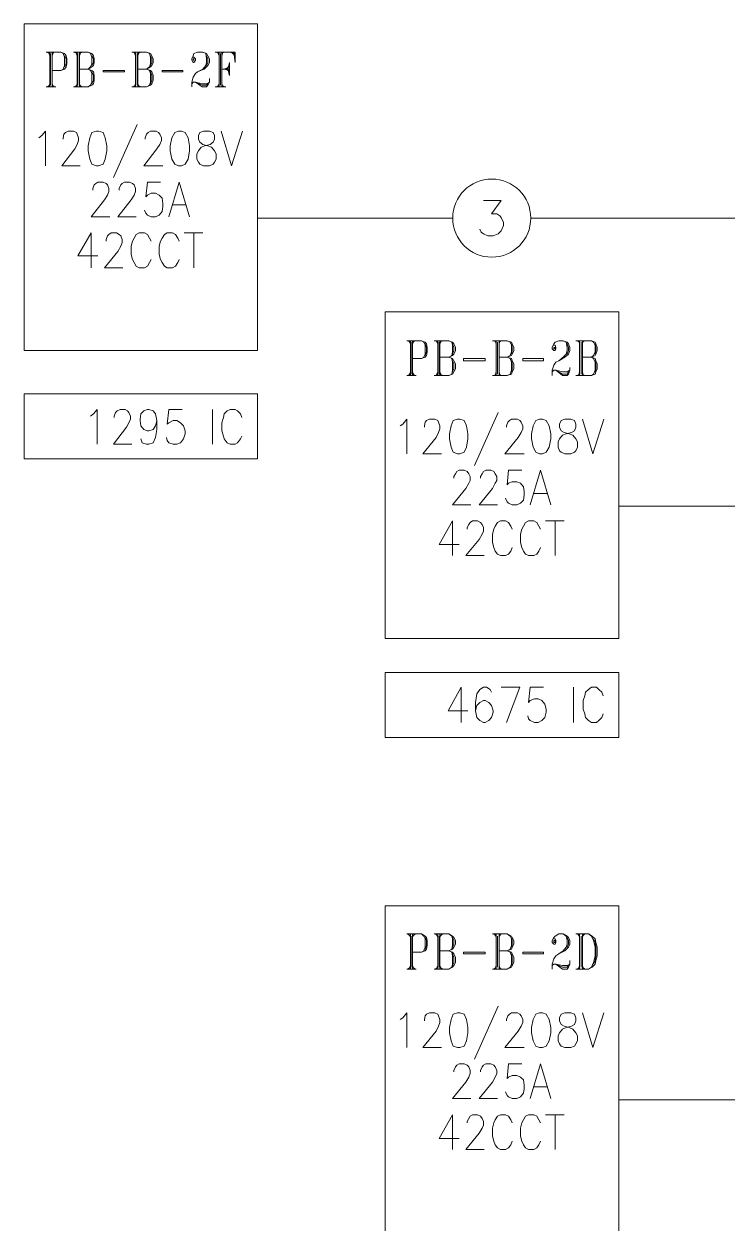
# Model space of a CAD drawing. Header units: inches. Extents: x 0.9 to 46, y 0.8 to 32.4.
# Drawn here: x 3.113 to 4.699, y 2.387 to 5.093 of the extents above; entities that cross this region are included whole.
import ezdxf

# ---------------------------------------------------------------- set-up
doc = ezdxf.new("R2010")
doc.units = ezdxf.units.IN
doc.header["$MEASUREMENT"] = 0
doc.layers.add('PDF_Geometry', color=7, linetype='Continuous')

msp = doc.modelspace()

# ---------------------------------------------------------------- linework, layer by layer
at = {"layer": 'PDF_Geometry', "lineweight": 9}
for points in [[(3.6399, 4.3566), (3.1133, 4.3566), (3.1133, 5.0932), (3.6399, 5.0932)], [(3.4949, 5.0116), (3.4966, 5.0116), (3.4966, 5.0149), (3.4949, 5.0149)], [(3.5766, 4.9766), (3.5733, 4.9916), (3.5766, 5.0066)], [(3.34, 4.9849), (3.2916, 4.9849), (3.2916, 4.9882), (3.34, 4.9882)], [(3.4716, 4.9849), (3.4249, 4.9849), (3.4249, 4.9882), (3.4716, 4.9882)], [(3.2766, 4.8516), (3.2666, 4.8482), (3.2616, 4.8366), (3.2583, 4.8182), (3.2583, 4.8066), (3.2616, 4.7882), (3.2666, 4.7766), (3.2766, 4.7733), (3.2816, 4.7733), (3.2916, 4.7766), (3.2966, 4.7882), (3.2999, 4.8066), (3.2999, 4.8182), (3.2966, 4.8366), (3.2916, 4.8482), (3.2816, 4.8516)], [(3.4616, 4.8516), (3.4533, 4.8482), (3.4466, 4.8366), (3.4433, 4.8182), (3.4433, 4.8066), (3.4466, 4.7882), (3.4533, 4.7766), (3.4616, 4.7733), (3.4683, 4.7733), (3.4766, 4.7766), (3.4833, 4.7882), (3.4866, 4.8066), (3.4866, 4.8182), (3.4833, 4.8366), (3.4766, 4.8482), (3.4683, 4.8516)], [(3.5183, 4.8516), (3.5099, 4.8482), (3.5066, 4.8416), (3.5066, 4.8332), (3.5099, 4.8266), (3.5166, 4.8216), (3.5283, 4.8182), (3.5366, 4.8149), (3.5433, 4.8066), (3.5466, 4.7999), (3.5466, 4.7882), (3.5433, 4.7816), (3.5399, 4.7766), (3.5316, 4.7733), (3.5183, 4.7733), (3.5099, 4.7766), (3.5066, 4.7816), (3.5033, 4.7882), (3.5033, 4.7999), (3.5066, 4.8066), (3.5133, 4.8149), (3.5216, 4.8182), (3.5333, 4.8216), (3.5399, 4.8266), (3.5433, 4.8332), (3.5433, 4.8416), (3.5399, 4.8482), (3.5316, 4.8516)], [(4.4549, 3.7066), (3.9283, 3.7066), (3.9283, 4.4433), (4.4549, 4.4433)], [(4.3083, 4.3599), (4.3116, 4.3599), (4.3116, 4.3633), (4.3083, 4.3633)], [(4.1533, 4.3332), (4.1049, 4.3332), (4.1049, 4.3383), (4.1533, 4.3383)], [(4.2849, 4.3332), (4.2383, 4.3332), (4.2383, 4.3383), (4.2849, 4.3383)], [(3.1133, 4.2583), (3.6399, 4.2583), (3.6399, 4.1116), (3.1133, 4.1116)], [(4.0916, 4.2016), (4.0816, 4.1982), (4.0766, 4.1866), (4.0733, 4.1683), (4.0733, 4.1566), (4.0766, 4.1383), (4.0816, 4.1266), (4.0916, 4.1233), (4.0966, 4.1233), (4.1066, 4.1266), (4.1116, 4.1383), (4.1149, 4.1566), (4.1149, 4.1683), (4.1116, 4.1866), (4.1066, 4.1982), (4.0966, 4.2016)], [(4.2766, 4.2016), (4.2682, 4.1982), (4.2616, 4.1866), (4.2583, 4.1683), (4.2583, 4.1566), (4.2616, 4.1383), (4.2682, 4.1266), (4.2766, 4.1233), (4.2832, 4.1233), (4.2916, 4.1266), (4.2983, 4.1383), (4.3016, 4.1566), (4.3016, 4.1683), (4.2983, 4.1866), (4.2916, 4.1982), (4.2832, 4.2016)], [(4.3332, 4.2016), (4.3249, 4.1982), (4.3216, 4.1899), (4.3216, 4.1833), (4.3249, 4.1749), (4.3316, 4.1716), (4.3433, 4.1683), (4.3516, 4.1649), (4.3583, 4.1566), (4.3616, 4.1499), (4.3616, 4.1383), (4.3583, 4.1299), (4.3549, 4.1266), (4.3466, 4.1233), (4.3332, 4.1233), (4.3249, 4.1266), (4.3216, 4.1299), (4.3183, 4.1383), (4.3183, 4.1499), (4.3216, 4.1566), (4.3283, 4.1649), (4.3366, 4.1683), (4.3483, 4.1716), (4.3549, 4.1749), (4.3583, 4.1833), (4.3583, 4.1899), (4.3549, 4.1982), (4.3466, 4.2016)], [(3.9283, 3.6299), (4.4549, 3.6299), (4.4549, 3.4833), (3.9283, 3.4833)], [(4.4549, 2.3666), (3.9283, 2.3666), (3.9283, 3.1033), (4.4549, 3.1033)], [(4.3083, 3.0199), (4.3116, 3.0199), (4.3116, 3.0249), (4.3083, 3.0249)], [(4.1533, 2.995), (4.1049, 2.995), (4.1049, 2.9983), (4.1533, 2.9983)], [(4.2849, 2.995), (4.2383, 2.995), (4.2383, 2.9983), (4.2849, 2.9983)], [(4.0916, 2.8616), (4.0816, 2.8583), (4.0766, 2.8466), (4.0733, 2.8283), (4.0733, 2.8166), (4.0766, 2.7983), (4.0816, 2.7866), (4.0916, 2.7833), (4.0966, 2.7833), (4.1066, 2.7866), (4.1116, 2.7983), (4.1149, 2.8166), (4.1149, 2.8283), (4.1116, 2.8466), (4.1066, 2.8583), (4.0966, 2.8616)], [(4.2766, 2.8616), (4.2682, 2.8583), (4.2616, 2.8466), (4.2583, 2.8283), (4.2583, 2.8166), (4.2616, 2.7983), (4.2682, 2.7866), (4.2766, 2.7833), (4.2832, 2.7833), (4.2916, 2.7866), (4.2983, 2.7983), (4.3016, 2.8166), (4.3016, 2.8283), (4.2983, 2.8466), (4.2916, 2.8583), (4.2832, 2.8616)], [(4.3332, 2.8616), (4.3249, 2.8583), (4.3216, 2.85), (4.3216, 2.8433), (4.3249, 2.8349), (4.3316, 2.8316), (4.3433, 2.8283), (4.3516, 2.825), (4.3583, 2.8166), (4.3616, 2.8099), (4.3616, 2.7983), (4.3583, 2.7916), (4.3549, 2.7866), (4.3466, 2.7833), (4.3332, 2.7833), (4.3249, 2.7866), (4.3216, 2.7916), (4.3183, 2.7983), (4.3183, 2.8099), (4.3216, 2.8166), (4.3283, 2.825), (4.3366, 2.8283), (4.3483, 2.8316), (4.3549, 2.8349), (4.3583, 2.8433), (4.3583, 2.85), (4.3549, 2.8583), (4.3466, 2.8616)]]:
    msp.add_lwpolyline(points, close=True, dxfattribs=at)
for points in [[(3.1633, 5.0299), (3.1966, 5.0299), (3.2049, 5.0266), (3.2083, 5.0216), (3.2099, 5.0149), (3.2099, 5.0032), (3.2083, 4.9966), (3.2049, 4.9916), (3.1966, 4.9882), (3.1766, 4.9882)], [(3.1649, 5.0299), (3.1716, 5.0266)], [(3.1683, 5.0299), (3.1716, 5.0216)], [(3.1716, 5.0299), (3.1716, 4.9516)], [(3.1733, 5.0266), (3.1733, 4.9549)], [(3.1766, 5.0299), (3.1766, 4.9516)], [(3.1799, 5.0299), (3.1766, 5.0216)], [(3.1816, 5.0299), (3.1766, 5.0266)], [(3.1966, 5.0299), (3.2016, 5.0266), (3.2049, 5.0183), (3.2049, 4.9999), (3.2016, 4.9916), (3.1966, 4.9882)], [(3.2049, 5.0216), (3.2083, 5.0149), (3.2083, 5.0032), (3.2049, 4.9966)], [(3.2249, 5.0299), (3.2583, 5.0299), (3.2666, 5.0266), (3.27, 5.0216), (3.2716, 5.0149), (3.2716, 5.0066), (3.27, 4.9999), (3.2666, 4.9966), (3.2583, 4.9916), (3.2666, 4.9882), (3.27, 4.9849), (3.2716, 4.9766), (3.2716, 4.9666), (3.27, 4.9582), (3.2666, 4.9549), (3.2583, 4.9516), (3.2249, 4.9516)], [(3.2266, 5.0299), (3.2333, 5.0266)], [(3.2299, 5.0299), (3.2333, 5.0216)], [(3.2333, 5.0299), (3.2333, 4.9516)], [(3.235, 5.0266), (3.235, 4.9549)], [(3.2383, 5.0299), (3.2383, 4.9516)], [(3.2583, 5.0299), (3.2633, 5.0266), (3.2666, 5.0183), (3.2666, 5.0032), (3.2633, 4.9966), (3.2583, 4.9916), (3.2383, 4.9916)], [(3.2416, 5.0299), (3.2383, 5.0216)], [(3.2449, 5.0299), (3.2383, 5.0266)], [(3.2666, 5.0216), (3.27, 5.0149), (3.27, 5.0066), (3.2666, 4.9999)], [(3.3566, 5.0299), (3.3899, 5.0299), (3.3983, 5.0266), (3.4016, 5.0216), (3.4049, 5.0149), (3.4049, 5.0066), (3.4016, 4.9999), (3.3983, 4.9966), (3.3899, 4.9916), (3.3983, 4.9882), (3.4016, 4.9849), (3.4049, 4.9766), (3.4049, 4.9666), (3.4016, 4.9582), (3.3983, 4.9549), (3.3899, 4.9516), (3.3566, 4.9516)], [(3.36, 5.0299), (3.3649, 5.0266)], [(3.3616, 5.0299), (3.3649, 5.0216)], [(3.3649, 5.0299), (3.3649, 4.9516)], [(3.3683, 5.0266), (3.3683, 4.9549)], [(3.3699, 5.0299), (3.3699, 4.9516)], [(3.3899, 5.0299), (3.3966, 5.0266), (3.3983, 5.0183), (3.3983, 5.0032), (3.3966, 4.9966), (3.3899, 4.9916), (3.3699, 4.9916)], [(3.3733, 5.0299), (3.3699, 5.0216)], [(3.3766, 5.0299), (3.3699, 5.0266)], [(3.3983, 5.0216), (3.4016, 5.0149), (3.4016, 5.0066), (3.3983, 4.9999)], [(3.4949, 5.0183), (3.4966, 5.0183), (3.4999, 5.0149), (3.4999, 5.0116), (3.4966, 5.0066), (3.4949, 5.0066), (3.4916, 5.0116), (3.4916, 5.0149), (3.4949, 5.0216), (3.4966, 5.0266), (3.5049, 5.0299), (3.5166, 5.0299), (3.5249, 5.0266), (3.5283, 5.0216), (3.5316, 5.0149), (3.5316, 5.0066), (3.5283, 4.9999), (3.5199, 4.9916), (3.5049, 4.9849), (3.4999, 4.9816), (3.4949, 4.9732), (3.4916, 4.9616), (3.4916, 4.9516)], [(3.5166, 5.0299), (3.5233, 5.0266), (3.5249, 5.0149), (3.5249, 5.0066), (3.5233, 4.9999), (3.5166, 4.9916), (3.5049, 4.9849)], [(3.5249, 5.0216), (3.5283, 5.0149), (3.5283, 5.0066), (3.5249, 4.9999)], [(3.5449, 5.0299), (3.5899, 5.0299), (3.5899, 5.0066), (3.5866, 5.0299)], [(3.5483, 5.0299), (3.5533, 5.0266)], [(3.5499, 5.0299), (3.5533, 5.0216)], [(3.5533, 5.0299), (3.5533, 4.9516)], [(3.5566, 5.0266), (3.5566, 4.9549)], [(3.5599, 5.0299), (3.5599, 4.9516)], [(3.5616, 5.0299), (3.5599, 5.0216)], [(3.565, 5.0299), (3.5599, 5.0266)], [(3.5766, 5.0299), (3.5899, 5.0266)], [(3.5816, 5.0299), (3.5899, 5.0216)], [(3.585, 5.0299), (3.5899, 5.0183)], [(3.2583, 4.9916), (3.2633, 4.9882), (3.2666, 4.9816), (3.2666, 4.9616), (3.2633, 4.9549), (3.2583, 4.9516)], [(3.2666, 4.9849), (3.27, 4.9766), (3.27, 4.9666), (3.2666, 4.9582)], [(3.3899, 4.9916), (3.3966, 4.9882), (3.3983, 4.9816), (3.3983, 4.9616), (3.3966, 4.9549), (3.3899, 4.9516)], [(3.3983, 4.9849), (3.4016, 4.9766), (3.4016, 4.9666), (3.3983, 4.9582)], [(3.5599, 4.9916), (3.5766, 4.9916)], [(3.5766, 4.9966), (3.565, 4.9916), (3.5766, 4.9882)], [(3.5766, 4.9999), (3.5699, 4.9916), (3.5766, 4.9849)], [(3.1716, 4.9549), (3.1649, 4.9516)], [(3.1716, 4.9582), (3.1683, 4.9516)], [(3.1766, 4.9582), (3.1799, 4.9516)], [(3.1766, 4.9549), (3.1816, 4.9516)], [(3.2333, 4.9549), (3.2266, 4.9516)], [(3.2333, 4.9582), (3.2299, 4.9516)], [(3.2383, 4.9582), (3.2416, 4.9516)], [(3.2383, 4.9549), (3.2449, 4.9516)], [(3.3649, 4.9549), (3.36, 4.9516)], [(3.3649, 4.9582), (3.3616, 4.9516)], [(3.3699, 4.9582), (3.3733, 4.9516)], [(3.3699, 4.9549), (3.3766, 4.9516)], [(3.4916, 4.9582), (3.4949, 4.9616), (3.4999, 4.9616), (3.5149, 4.9582), (3.5249, 4.9582), (3.5316, 4.9616)], [(3.5316, 4.9699), (3.5316, 4.9616), (3.5283, 4.9549), (3.5249, 4.9516), (3.5149, 4.9516), (3.4999, 4.9616), (3.5149, 4.9549), (3.5249, 4.9549), (3.5283, 4.9582)], [(3.5533, 4.9549), (3.5483, 4.9516)], [(3.5533, 4.9582), (3.5499, 4.9516)], [(3.5599, 4.9582), (3.5616, 4.9516)], [(3.5599, 4.9549), (3.565, 4.9516)], [(3.1633, 4.9516), (3.1849, 4.9516)], [(3.5449, 4.9516), (3.5683, 4.9516)], [(3.1466, 4.8366), (3.1533, 4.8416), (3.1616, 4.8516), (3.1616, 4.7733)], [(3.2016, 4.8332), (3.2016, 4.8366), (3.2033, 4.8449), (3.2066, 4.8482), (3.2133, 4.8516), (3.2249, 4.8516), (3.2316, 4.8482), (3.2333, 4.8449), (3.2366, 4.8366), (3.2366, 4.8299), (3.2333, 4.8216), (3.2283, 4.8116), (3.1983, 4.7733), (3.2399, 4.7733)], [(3.3683, 4.8666), (3.3149, 4.7466)], [(3.3866, 4.8332), (3.3866, 4.8366), (3.3899, 4.8449), (3.3933, 4.8482), (3.3983, 4.8516), (3.4116, 4.8516), (3.4166, 4.8482), (3.4199, 4.8449), (3.4233, 4.8366), (3.4233, 4.8299), (3.4199, 4.8216), (3.4133, 4.8116), (3.3833, 4.7733), (3.4266, 4.7733)], [(3.5583, 4.8516), (3.5816, 4.7733), (3.6066, 4.8516)], [(3.2683, 4.7182), (3.2683, 4.7216), (3.2716, 4.7299), (3.275, 4.7332), (3.2799, 4.7366), (3.2916, 4.7366), (3.2983, 4.7332), (3.3016, 4.7299), (3.305, 4.7216), (3.305, 4.7149), (3.3016, 4.7066), (3.2949, 4.6966), (3.2649, 4.6582), (3.3066, 4.6582)], [(3.3283, 4.7182), (3.3283, 4.7216), (3.3316, 4.7299), (3.3349, 4.7332), (3.34, 4.7366), (3.3516, 4.7366), (3.3583, 4.7332), (3.3616, 4.7299), (3.3649, 4.7216), (3.3649, 4.7149), (3.3616, 4.7066), (3.3549, 4.6966), (3.3249, 4.6582), (3.3666, 4.6582)], [(3.4216, 4.7366), (3.3916, 4.7366), (3.3883, 4.7033), (3.3916, 4.7066), (3.3999, 4.7116), (3.4099, 4.7116), (3.4183, 4.7066), (3.4249, 4.6999), (3.4266, 4.6883), (3.4266, 4.6816), (3.4249, 4.6699), (3.4183, 4.6616), (3.4099, 4.6582), (3.3999, 4.6582), (3.3916, 4.6616), (3.3883, 4.6666), (3.3849, 4.6733)], [(3.4399, 4.6582), (3.4633, 4.7366), (3.4866, 4.6582)], [(3.4483, 4.6849), (3.4783, 4.6849)], [(4.1499, 4.6949), (4.1899, 4.6949), (4.1683, 4.6649), (4.1799, 4.6649), (4.1866, 4.6599), (4.1899, 4.6566), (4.1949, 4.6449), (4.1949, 4.6383), (4.1899, 4.6266), (4.1833, 4.6199), (4.1716, 4.6149), (4.1599, 4.6149), (4.1499, 4.6199), (4.1449, 4.6233), (4.1416, 4.6299)], [(4.0799, 4.6549), (3.6399, 4.6549)], [(4.8633, 4.6549), (4.2566, 4.6549)], [(3.2649, 4.5432), (3.2649, 4.6216), (3.235, 4.5699), (3.2799, 4.5699)], [(3.2983, 4.6033), (3.2983, 4.6066), (3.3016, 4.6149), (3.305, 4.6183), (3.3099, 4.6216), (3.3216, 4.6216), (3.3283, 4.6183), (3.3316, 4.6149), (3.3349, 4.6066), (3.3349, 4.5999), (3.3316, 4.5916), (3.3249, 4.5799), (3.2949, 4.5432), (3.3366, 4.5432)], [(3.3999, 4.6033), (3.3966, 4.6099), (3.3916, 4.6183), (3.3849, 4.6216), (3.3733, 4.6216), (3.3666, 4.6183), (3.3616, 4.6099), (3.3583, 4.6033), (3.3549, 4.5916), (3.3549, 4.5732), (3.3583, 4.5616), (3.3616, 4.5549), (3.3666, 4.5466), (3.3733, 4.5432), (3.3849, 4.5432), (3.3916, 4.5466), (3.3966, 4.5549), (3.3999, 4.5616)], [(3.4633, 4.6033), (3.46, 4.6099), (3.4549, 4.6183), (3.4483, 4.6216), (3.4366, 4.6216), (3.4299, 4.6183), (3.4249, 4.6099), (3.4216, 4.6033), (3.4183, 4.5916), (3.4183, 4.5732), (3.4216, 4.5616), (3.4249, 4.5549), (3.4299, 4.5466), (3.4366, 4.5432), (3.4483, 4.5432), (3.4549, 4.5466), (3.46, 4.5549), (3.4633, 4.5616)], [(3.4749, 4.6216), (3.5166, 4.6216)], [(3.4966, 4.6216), (3.4966, 4.5432)], [(3.9766, 4.3783), (4.0099, 4.3783), (4.0183, 4.3749), (4.0216, 4.3716), (4.0232, 4.3633), (4.0232, 4.3532), (4.0216, 4.3449), (4.0183, 4.3416), (4.0099, 4.3383), (3.9899, 4.3383)], [(3.9783, 4.3783), (3.9849, 4.3749)], [(3.9816, 4.3783), (3.9849, 4.3716)], [(3.9849, 4.3783), (3.9849, 4.2999)], [(3.9883, 4.3749), (3.9883, 4.3032)], [(3.9899, 4.3783), (3.9899, 4.2999)], [(3.9933, 4.3783), (3.9899, 4.3716)], [(3.9966, 4.3783), (3.9899, 4.3749)], [(4.0099, 4.3783), (4.015, 4.3749), (4.0183, 4.3682), (4.0183, 4.3482), (4.015, 4.3416), (4.0099, 4.3383)], [(4.0183, 4.3716), (4.0216, 4.3633), (4.0216, 4.3532), (4.0183, 4.3449)], [(4.0383, 4.3783), (4.0716, 4.3783), (4.0799, 4.3749), (4.0833, 4.3716), (4.0866, 4.3633), (4.0866, 4.3566), (4.0833, 4.3482), (4.0799, 4.3449), (4.0716, 4.3416), (4.0799, 4.3383), (4.0833, 4.3332), (4.0866, 4.3266), (4.0866, 4.3149), (4.0833, 4.3083), (4.0799, 4.3032), (4.0716, 4.2999), (4.0383, 4.2999)], [(4.0416, 4.3783), (4.0466, 4.3749)], [(4.0433, 4.3783), (4.0466, 4.3716)], [(4.0466, 4.3783), (4.0466, 4.2999)], [(4.0499, 4.3749), (4.0499, 4.3032)], [(4.0516, 4.3783), (4.0516, 4.2999)], [(4.0716, 4.3783), (4.0783, 4.3749), (4.0799, 4.3682), (4.0799, 4.3532), (4.0783, 4.3449), (4.0716, 4.3416), (4.0516, 4.3416)], [(4.0549, 4.3783), (4.0516, 4.3716)], [(4.0582, 4.3783), (4.0516, 4.3749)], [(4.0799, 4.3716), (4.0833, 4.3633), (4.0833, 4.3566), (4.0799, 4.3482)], [(4.1699, 4.3783), (4.2033, 4.3783), (4.2133, 4.3749), (4.2149, 4.3716), (4.2183, 4.3633), (4.2183, 4.3566), (4.2149, 4.3482), (4.2133, 4.3449), (4.2033, 4.3416), (4.2133, 4.3383), (4.2149, 4.3332), (4.2183, 4.3266), (4.2183, 4.3149), (4.2149, 4.3083), (4.2133, 4.3032), (4.2033, 4.2999), (4.1699, 4.2999)], [(4.1733, 4.3783), (4.1783, 4.3749)], [(4.1766, 4.3783), (4.1783, 4.3716)], [(4.1783, 4.3783), (4.1783, 4.2999)], [(4.1816, 4.3749), (4.1816, 4.3032)], [(4.1849, 4.3783), (4.1849, 4.2999)], [(4.2033, 4.3783), (4.2099, 4.3749), (4.2133, 4.3682), (4.2133, 4.3532), (4.2099, 4.3449), (4.2033, 4.3416), (4.1849, 4.3416)], [(4.1866, 4.3783), (4.1849, 4.3716)], [(4.1899, 4.3783), (4.1849, 4.3749)], [(4.2133, 4.3716), (4.2149, 4.3633), (4.2149, 4.3566), (4.2133, 4.3482)], [(4.3083, 4.3682), (4.3116, 4.3682), (4.3133, 4.3633), (4.3133, 4.3599), (4.3116, 4.3566), (4.3083, 4.3566), (4.3049, 4.3599), (4.3049, 4.3633), (4.3083, 4.3716), (4.3116, 4.3749), (4.3199, 4.3783), (4.3299, 4.3783), (4.3383, 4.3749), (4.3416, 4.3716), (4.3449, 4.3633), (4.3449, 4.3566), (4.3416, 4.3482), (4.3332, 4.3416), (4.3199, 4.3332), (4.3133, 4.3299), (4.3083, 4.3233), (4.3049, 4.3116), (4.3049, 4.2999)], [(4.3299, 4.3783), (4.3366, 4.3749), (4.3383, 4.3633), (4.3383, 4.3566), (4.3366, 4.3482), (4.3299, 4.3416), (4.3199, 4.3332)], [(4.3383, 4.3716), (4.3416, 4.3633), (4.3416, 4.3566), (4.3383, 4.3482)], [(4.3583, 4.3783), (4.3933, 4.3783), (4.4016, 4.3749), (4.4032, 4.3716), (4.4066, 4.3633), (4.4066, 4.3566), (4.4032, 4.3482), (4.4016, 4.3449), (4.3933, 4.3416), (4.4016, 4.3383), (4.4032, 4.3332), (4.4066, 4.3266), (4.4066, 4.3149), (4.4032, 4.3083), (4.4016, 4.3032), (4.3933, 4.2999), (4.3583, 4.2999)], [(4.3616, 4.3783), (4.3666, 4.3749)], [(4.3649, 4.3783), (4.3666, 4.3716)], [(4.3666, 4.3783), (4.3666, 4.2999)], [(4.3699, 4.3749), (4.3699, 4.3032)], [(4.3733, 4.3783), (4.3733, 4.2999)], [(4.3933, 4.3783), (4.3983, 4.3749), (4.4016, 4.3682), (4.4016, 4.3532), (4.3983, 4.3449), (4.3933, 4.3416), (4.3733, 4.3416)], [(4.3749, 4.3783), (4.3733, 4.3716)], [(4.3783, 4.3783), (4.3733, 4.3749)], [(4.4016, 4.3716), (4.4032, 4.3633), (4.4032, 4.3566), (4.4016, 4.3482)], [(4.0716, 4.3416), (4.0783, 4.3383), (4.0799, 4.3299), (4.0799, 4.3116), (4.0783, 4.3032), (4.0716, 4.2999)], [(4.0799, 4.3332), (4.0833, 4.3266), (4.0833, 4.3149), (4.0799, 4.3083)], [(4.2033, 4.3416), (4.2099, 4.3383), (4.2133, 4.3299), (4.2133, 4.3116), (4.2099, 4.3032), (4.2033, 4.2999)], [(4.2133, 4.3332), (4.2149, 4.3266), (4.2149, 4.3149), (4.2133, 4.3083)], [(4.3933, 4.3416), (4.3983, 4.3383), (4.4016, 4.3299), (4.4016, 4.3116), (4.3983, 4.3032), (4.3933, 4.2999)], [(4.4016, 4.3332), (4.4032, 4.3266), (4.4032, 4.3149), (4.4016, 4.3083)], [(3.9849, 4.3032), (3.9783, 4.2999)], [(3.9849, 4.3083), (3.9816, 4.2999)], [(3.9899, 4.3083), (3.9933, 4.2999)], [(3.9899, 4.3032), (3.9966, 4.2999)], [(4.0466, 4.3032), (4.0416, 4.2999)], [(4.0466, 4.3083), (4.0433, 4.2999)], [(4.0516, 4.3083), (4.0549, 4.2999)], [(4.0516, 4.3032), (4.0582, 4.2999)], [(4.1783, 4.3032), (4.1733, 4.2999)], [(4.1783, 4.3083), (4.1766, 4.2999)], [(4.1849, 4.3083), (4.1866, 4.2999)], [(4.1849, 4.3032), (4.1899, 4.2999)], [(4.3049, 4.3083), (4.3083, 4.3116), (4.3133, 4.3116), (4.3283, 4.3083), (4.3383, 4.3083), (4.3449, 4.3116)], [(4.3449, 4.3182), (4.3449, 4.3116), (4.3416, 4.3032), (4.3383, 4.2999), (4.3283, 4.2999), (4.3133, 4.3116), (4.3283, 4.3032), (4.3383, 4.3032), (4.3416, 4.3083)], [(4.3666, 4.3032), (4.3616, 4.2999)], [(4.3666, 4.3083), (4.3649, 4.2999)], [(4.3733, 4.3083), (4.3749, 4.2999)], [(4.3733, 4.3032), (4.3783, 4.2999)], [(3.9766, 4.2999), (3.9983, 4.2999)], [(3.2633, 4.2083), (3.27, 4.2133), (3.2783, 4.2233), (3.2783, 4.1449)], [(3.3166, 4.2049), (3.3166, 4.2083), (3.3199, 4.2166), (3.3233, 4.2199), (3.3299, 4.2233), (3.3416, 4.2233), (3.3466, 4.2199), (3.3499, 4.2166), (3.3533, 4.2083), (3.3533, 4.2016), (3.3499, 4.1933), (3.3449, 4.1833), (3.3149, 4.1449), (3.3566, 4.1449)], [(3.4133, 4.1982), (3.4099, 4.1866), (3.4049, 4.1782), (3.3949, 4.1749), (3.3916, 4.1749), (3.3833, 4.1782), (3.3766, 4.1866), (3.375, 4.1982), (3.375, 4.2016), (3.3766, 4.2133), (3.3833, 4.2199), (3.3916, 4.2233), (3.3949, 4.2233), (3.4049, 4.2199), (3.4099, 4.2133), (3.4133, 4.1982), (3.4133, 4.1782), (3.4099, 4.1599), (3.4049, 4.1483), (3.3949, 4.1449), (3.3899, 4.1449), (3.3799, 4.1483), (3.3766, 4.1566)], [(3.4699, 4.2233), (3.4399, 4.2233), (3.4366, 4.1899), (3.4399, 4.1933), (3.4499, 4.1982), (3.4583, 4.1982), (3.4666, 4.1933), (3.4733, 4.1866), (3.4766, 4.1749), (3.4766, 4.1683), (3.4733, 4.1566), (3.4666, 4.1483), (3.4583, 4.1449), (3.4499, 4.1449), (3.4399, 4.1483), (3.4366, 4.1533), (3.4349, 4.1599)], [(3.5383, 4.2233), (3.5383, 4.1449)], [(3.6049, 4.2049), (3.6016, 4.2133), (3.5949, 4.2199), (3.5899, 4.2233), (3.5783, 4.2233), (3.5716, 4.2199), (3.565, 4.2133), (3.5633, 4.2049), (3.5599, 4.1933), (3.5599, 4.1749), (3.5633, 4.1632), (3.565, 4.1566), (3.5716, 4.1483), (3.5783, 4.1449), (3.5899, 4.1449), (3.5949, 4.1483), (3.6016, 4.1566), (3.6049, 4.1632)], [(3.9616, 4.1866), (3.9683, 4.1899), (3.9766, 4.2016), (3.9766, 4.1233)], [(4.0166, 4.1833), (4.0166, 4.1866), (4.0183, 4.1949), (4.0216, 4.1982), (4.0283, 4.2016), (4.0399, 4.2016), (4.0466, 4.1982), (4.0483, 4.1949), (4.0516, 4.1866), (4.0516, 4.1799), (4.0483, 4.1716), (4.0433, 4.1599), (4.0133, 4.1233), (4.0549, 4.1233)], [(4.1833, 4.2166), (4.1299, 4.0966)], [(4.2016, 4.1833), (4.2016, 4.1866), (4.2049, 4.1949), (4.2083, 4.1982), (4.2133, 4.2016), (4.2266, 4.2016), (4.2316, 4.1982), (4.2349, 4.1949), (4.2383, 4.1866), (4.2383, 4.1799), (4.2349, 4.1716), (4.2282, 4.1599), (4.1982, 4.1233), (4.2416, 4.1233)], [(4.3733, 4.2016), (4.3966, 4.1233), (4.4216, 4.2016)], [(4.0833, 4.0683), (4.0833, 4.0716), (4.0866, 4.0783), (4.0899, 4.0833), (4.0949, 4.0866), (4.1066, 4.0866), (4.1133, 4.0833), (4.1166, 4.0783), (4.1199, 4.0716), (4.1199, 4.0633), (4.1166, 4.0566), (4.1099, 4.0449), (4.0799, 4.0083), (4.1216, 4.0083)], [(4.1432, 4.0683), (4.1432, 4.0716), (4.1466, 4.0783), (4.1499, 4.0833), (4.1549, 4.0866), (4.1666, 4.0866), (4.1733, 4.0833), (4.1766, 4.0783), (4.1799, 4.0716), (4.1799, 4.0633), (4.1766, 4.0566), (4.1699, 4.0449), (4.1399, 4.0083), (4.1816, 4.0083)], [(4.2366, 4.0866), (4.2066, 4.0866), (4.2033, 4.0533), (4.2066, 4.0566), (4.2149, 4.0599), (4.2249, 4.0599), (4.2332, 4.0566), (4.2399, 4.0483), (4.2416, 4.0383), (4.2416, 4.0299), (4.2399, 4.0183), (4.2332, 4.0116), (4.2249, 4.0083), (4.2149, 4.0083), (4.2066, 4.0116), (4.2033, 4.0149), (4.1999, 4.0232)], [(4.2549, 4.0083), (4.2783, 4.0866), (4.3016, 4.0083)], [(4.2633, 4.0333), (4.2933, 4.0333)], [(4.4549, 4.0049), (5.5449, 4.0049)], [(4.0799, 3.8933), (4.0799, 3.9716), (4.0499, 3.9182), (4.0949, 3.9182)], [(4.1133, 3.9533), (4.1133, 3.9566), (4.1166, 3.9633), (4.1199, 3.9683), (4.1249, 3.9716), (4.1366, 3.9716), (4.1432, 3.9683), (4.1466, 3.9633), (4.1499, 3.9566), (4.1499, 3.9483), (4.1466, 3.9416), (4.1399, 3.9299), (4.1099, 3.8933), (4.1516, 3.8933)], [(4.2149, 3.9533), (4.2116, 3.9599), (4.2066, 3.9683), (4.1999, 3.9716), (4.1883, 3.9716), (4.1816, 3.9683), (4.1766, 3.9599), (4.1733, 3.9533), (4.1699, 3.9416), (4.1699, 3.9233), (4.1733, 3.9116), (4.1766, 3.9033), (4.1816, 3.8966), (4.1883, 3.8933), (4.1999, 3.8933), (4.2066, 3.8966), (4.2116, 3.9033), (4.2149, 3.9116)], [(4.2783, 3.9533), (4.2749, 3.9599), (4.2699, 3.9683), (4.2633, 3.9716), (4.2516, 3.9716), (4.2449, 3.9683), (4.2399, 3.9599), (4.2366, 3.9533), (4.2332, 3.9416), (4.2332, 3.9233), (4.2366, 3.9116), (4.2399, 3.9033), (4.2449, 3.8966), (4.2516, 3.8933), (4.2633, 3.8933), (4.2699, 3.8966), (4.2749, 3.9033), (4.2783, 3.9116)], [(4.2899, 3.9716), (4.3316, 3.9716)], [(4.3116, 3.9716), (4.3116, 3.8933)], [(4.0999, 3.5166), (4.0999, 3.5966), (4.0699, 3.5433), (4.1149, 3.5433)], [(4.1683, 3.5849), (4.1649, 3.5916), (4.1566, 3.5966), (4.1499, 3.5966), (4.1416, 3.5916), (4.1349, 3.5816), (4.1316, 3.5616), (4.1316, 3.5433), (4.1349, 3.5283), (4.1416, 3.5216), (4.1499, 3.5166), (4.1533, 3.5166), (4.1616, 3.5216), (4.1683, 3.5283), (4.1716, 3.5399), (4.1716, 3.5433), (4.1683, 3.5549), (4.1616, 3.5616), (4.1533, 3.5666), (4.1499, 3.5666), (4.1416, 3.5616), (4.1349, 3.5549), (4.1316, 3.5433)], [(4.2016, 3.5166), (4.2316, 3.5966), (4.1899, 3.5966)], [(4.2849, 3.5966), (4.2549, 3.5966), (4.2516, 3.5616), (4.2549, 3.5666), (4.2649, 3.5699), (4.2733, 3.5699), (4.2816, 3.5666), (4.2883, 3.5583), (4.2916, 3.5466), (4.2916, 3.5399), (4.2883, 3.5283), (4.2816, 3.5216), (4.2733, 3.5166), (4.2649, 3.5166), (4.2549, 3.5216), (4.2516, 3.5249), (4.2499, 3.5316)], [(4.3532, 3.5966), (4.3532, 3.5166)], [(4.4199, 3.5766), (4.4166, 3.5849), (4.4099, 3.5916), (4.4049, 3.5966), (4.3933, 3.5966), (4.3866, 3.5916), (4.3799, 3.5849), (4.3783, 3.5766), (4.3749, 3.5666), (4.3749, 3.5466), (4.3783, 3.5366), (4.3799, 3.5283), (4.3866, 3.5216), (4.3933, 3.5166), (4.4049, 3.5166), (4.4099, 3.5216), (4.4166, 3.5283), (4.4199, 3.5366)], [(3.9766, 3.0399), (4.0099, 3.0399), (4.0183, 3.0349), (4.0216, 3.0316), (4.0232, 3.0249), (4.0232, 3.0133), (4.0216, 3.0049), (4.0183, 3.0016), (4.0099, 2.9983), (3.9899, 2.9983)], [(3.9783, 3.0399), (3.9849, 3.0349)], [(3.9816, 3.0399), (3.9849, 3.0316)], [(3.9849, 3.0399), (3.9849, 2.96)], [(3.9883, 3.0349), (3.9883, 2.9649)], [(3.9899, 3.0399), (3.9899, 2.96)], [(3.9933, 3.0399), (3.9899, 3.0316)], [(3.9966, 3.0399), (3.9899, 3.0349)], [(4.0099, 3.0399), (4.015, 3.0349), (4.0183, 3.0283), (4.0183, 3.0099), (4.015, 3.0016), (4.0099, 2.9983)], [(4.0183, 3.0316), (4.0216, 3.0249), (4.0216, 3.0133), (4.0183, 3.0049)], [(4.0383, 3.0399), (4.0716, 3.0399), (4.0799, 3.0349), (4.0833, 3.0316), (4.0866, 3.0249), (4.0866, 3.0166), (4.0833, 3.0099), (4.0799, 3.0049), (4.0716, 3.0016), (4.0799, 2.9983), (4.0833, 2.995), (4.0866, 2.9866), (4.0866, 2.9749), (4.0833, 2.9683), (4.0799, 2.9649), (4.0716, 2.96), (4.0383, 2.96)], [(4.0416, 3.0399), (4.0466, 3.0349)], [(4.0433, 3.0399), (4.0466, 3.0316)], [(4.0466, 3.0399), (4.0466, 2.96)], [(4.0499, 3.0349), (4.0499, 2.9649)], [(4.0516, 3.0399), (4.0516, 2.96)], [(4.0716, 3.0399), (4.0783, 3.0349), (4.0799, 3.0283), (4.0799, 3.0133), (4.0783, 3.0049), (4.0716, 3.0016), (4.0516, 3.0016)], [(4.0549, 3.0399), (4.0516, 3.0316)], [(4.0582, 3.0399), (4.0516, 3.0349)], [(4.0799, 3.0316), (4.0833, 3.0249), (4.0833, 3.0166), (4.0799, 3.0099)], [(4.1699, 3.0399), (4.2033, 3.0399), (4.2133, 3.0349), (4.2149, 3.0316), (4.2183, 3.0249), (4.2183, 3.0166), (4.2149, 3.0099), (4.2133, 3.0049), (4.2033, 3.0016), (4.2133, 2.9983), (4.2149, 2.995), (4.2183, 2.9866), (4.2183, 2.9749), (4.2149, 2.9683), (4.2133, 2.9649), (4.2033, 2.96), (4.1699, 2.96)], [(4.1733, 3.0399), (4.1783, 3.0349)], [(4.1766, 3.0399), (4.1783, 3.0316)], [(4.1783, 3.0399), (4.1783, 2.96)], [(4.1816, 3.0349), (4.1816, 2.9649)], [(4.1849, 3.0399), (4.1849, 2.96)], [(4.2033, 3.0399), (4.2099, 3.0349), (4.2133, 3.0283), (4.2133, 3.0133), (4.2099, 3.0049), (4.2033, 3.0016), (4.1849, 3.0016)], [(4.1866, 3.0399), (4.1849, 3.0316)], [(4.1899, 3.0399), (4.1849, 3.0349)], [(4.2133, 3.0316), (4.2149, 3.0249), (4.2149, 3.0166), (4.2133, 3.0099)], [(4.3083, 3.0283), (4.3116, 3.0283), (4.3133, 3.0249), (4.3133, 3.0199), (4.3116, 3.0166), (4.3083, 3.0166), (4.3049, 3.0199), (4.3049, 3.0249), (4.3083, 3.0316), (4.3116, 3.0349), (4.3199, 3.0399), (4.3299, 3.0399), (4.3383, 3.0349), (4.3416, 3.0316), (4.3449, 3.0249), (4.3449, 3.0166), (4.3416, 3.0099), (4.3332, 3.0016), (4.3199, 2.995), (4.3133, 2.99), (4.3083, 2.9833), (4.3049, 2.9716), (4.3049, 2.96)], [(4.3299, 3.0399), (4.3366, 3.0349), (4.3383, 3.0249), (4.3383, 3.0166), (4.3366, 3.0099), (4.3299, 3.0016), (4.3199, 2.995)], [(4.3383, 3.0316), (4.3416, 3.0249), (4.3416, 3.0166), (4.3383, 3.0099)], [(4.3583, 3.0399), (4.3866, 3.0399), (4.3949, 3.0349), (4.4016, 3.0283), (4.4032, 3.0199), (4.4066, 3.0099), (4.4066, 2.99), (4.4032, 2.9799), (4.4016, 2.9716), (4.3949, 2.9649), (4.3866, 2.96), (4.3583, 2.96)], [(4.3616, 3.0399), (4.3666, 3.0349)], [(4.3649, 3.0399), (4.3666, 3.0316)], [(4.3666, 3.0399), (4.3666, 2.96)], [(4.3699, 3.0349), (4.3699, 2.9649)], [(4.3733, 3.0399), (4.3733, 2.96)], [(4.3749, 3.0399), (4.3733, 3.0316)], [(4.3783, 3.0399), (4.3733, 3.0349)], [(4.3866, 3.0399), (4.3933, 3.0349), (4.3983, 3.0249), (4.4016, 3.0099), (4.4016, 2.99), (4.3983, 2.9749), (4.3933, 2.9649), (4.3866, 2.96)], [(4.3983, 3.0283), (4.4016, 3.0199), (4.4032, 3.0099), (4.4032, 2.99), (4.4016, 2.9799), (4.3983, 2.9716)], [(4.0716, 3.0016), (4.0783, 2.9983), (4.0799, 2.99), (4.0799, 2.9716), (4.0783, 2.9649), (4.0716, 2.96)], [(4.0799, 2.995), (4.0833, 2.9866), (4.0833, 2.9749), (4.0799, 2.9683)], [(4.2033, 3.0016), (4.2099, 2.9983), (4.2133, 2.99), (4.2133, 2.9716), (4.2099, 2.9649), (4.2033, 2.96)], [(4.2133, 2.995), (4.2149, 2.9866), (4.2149, 2.9749), (4.2133, 2.9683)], [(4.3449, 2.9799), (4.3449, 2.9716), (4.3416, 2.9649), (4.3383, 2.96), (4.3283, 2.96), (4.3133, 2.9716), (4.3283, 2.9649), (4.3383, 2.9649), (4.3416, 2.9683)], [(3.9766, 2.96), (3.9983, 2.96)], [(3.9849, 2.9649), (3.9783, 2.96)], [(3.9849, 2.9683), (3.9816, 2.96)], [(3.9899, 2.9683), (3.9933, 2.96)], [(3.9899, 2.9649), (3.9966, 2.96)], [(4.0466, 2.9649), (4.0416, 2.96)], [(4.0466, 2.9683), (4.0433, 2.96)], [(4.0516, 2.9683), (4.0549, 2.96)], [(4.0516, 2.9649), (4.0582, 2.96)], [(4.1783, 2.9649), (4.1733, 2.96)], [(4.1783, 2.9683), (4.1766, 2.96)], [(4.1849, 2.9683), (4.1866, 2.96)], [(4.1849, 2.9649), (4.1899, 2.96)], [(4.3049, 2.9683), (4.3083, 2.9716), (4.3133, 2.9716), (4.3283, 2.9683), (4.3383, 2.9683), (4.3449, 2.9716)], [(4.3666, 2.9649), (4.3616, 2.96)], [(4.3666, 2.9683), (4.3649, 2.96)], [(4.3733, 2.9683), (4.3749, 2.96)], [(4.3733, 2.9649), (4.3783, 2.96)], [(4.1833, 2.8766), (4.1299, 2.7566)], [(3.9616, 2.8466), (3.9683, 2.85), (3.9766, 2.8616), (3.9766, 2.7833)], [(4.0166, 2.8433), (4.0166, 2.8466), (4.0183, 2.855), (4.0216, 2.8583), (4.0283, 2.8616), (4.0399, 2.8616), (4.0466, 2.8583), (4.0483, 2.855), (4.0516, 2.8466), (4.0516, 2.8399), (4.0483, 2.8316), (4.0433, 2.82), (4.0133, 2.7833), (4.0549, 2.7833)], [(4.2016, 2.8433), (4.2016, 2.8466), (4.2049, 2.855), (4.2083, 2.8583), (4.2133, 2.8616), (4.2266, 2.8616), (4.2316, 2.8583), (4.2349, 2.855), (4.2383, 2.8466), (4.2383, 2.8399), (4.2349, 2.8316), (4.2282, 2.82), (4.1982, 2.7833), (4.2416, 2.7833)], [(4.3733, 2.8616), (4.3966, 2.7833), (4.4216, 2.8616)], [(4.0833, 2.7283), (4.0833, 2.7316), (4.0866, 2.74), (4.0899, 2.7433), (4.0949, 2.7466), (4.1066, 2.7466), (4.1133, 2.7433), (4.1166, 2.74), (4.1199, 2.7316), (4.1199, 2.7249), (4.1166, 2.7166), (4.1099, 2.705), (4.0799, 2.6683), (4.1216, 2.6683)], [(4.1432, 2.7283), (4.1432, 2.7316), (4.1466, 2.74), (4.1499, 2.7433), (4.1549, 2.7466), (4.1666, 2.7466), (4.1733, 2.7433), (4.1766, 2.74), (4.1799, 2.7316), (4.1799, 2.7249), (4.1766, 2.7166), (4.1699, 2.705), (4.1399, 2.6683), (4.1816, 2.6683)], [(4.2366, 2.7466), (4.2066, 2.7466), (4.2033, 2.7133), (4.2066, 2.7166), (4.2149, 2.7199), (4.2249, 2.7199), (4.2332, 2.7166), (4.2399, 2.71), (4.2416, 2.6983), (4.2416, 2.69), (4.2399, 2.68), (4.2332, 2.6716), (4.2249, 2.6683), (4.2149, 2.6683), (4.2066, 2.6716), (4.2033, 2.675), (4.1999, 2.6833)], [(4.2549, 2.6683), (4.2783, 2.7466), (4.3016, 2.6683)], [(4.2633, 2.6949), (4.2933, 2.6949)], [(4.4549, 2.6649), (5.5449, 2.6649)], [(4.0799, 2.5533), (4.0799, 2.6316), (4.0499, 2.5783), (4.0949, 2.5783)], [(4.1133, 2.6133), (4.1133, 2.6166), (4.1166, 2.6233), (4.1199, 2.6283), (4.1249, 2.6316), (4.1366, 2.6316), (4.1432, 2.6283), (4.1466, 2.6233), (4.1499, 2.6166), (4.1499, 2.6083), (4.1466, 2.6016), (4.1399, 2.59), (4.1099, 2.5533), (4.1516, 2.5533)], [(4.2149, 2.6133), (4.2116, 2.62), (4.2066, 2.6283), (4.1999, 2.6316), (4.1883, 2.6316), (4.1816, 2.6283), (4.1766, 2.62), (4.1733, 2.6133), (4.1699, 2.6016), (4.1699, 2.5833), (4.1733, 2.5716), (4.1766, 2.5633), (4.1816, 2.5566), (4.1883, 2.5533), (4.1999, 2.5533), (4.2066, 2.5566), (4.2116, 2.5633), (4.2149, 2.5716)], [(4.2783, 2.6133), (4.2749, 2.62), (4.2699, 2.6283), (4.2633, 2.6316), (4.2516, 2.6316), (4.2449, 2.6283), (4.2399, 2.62), (4.2366, 2.6133), (4.2332, 2.6016), (4.2332, 2.5833), (4.2366, 2.5716), (4.2399, 2.5633), (4.2449, 2.5566), (4.2516, 2.5533), (4.2633, 2.5533), (4.2699, 2.5566), (4.2749, 2.5633), (4.2783, 2.5716)], [(4.2899, 2.6316), (4.3316, 2.6316)], [(4.3116, 2.6316), (4.3116, 2.5533)]]:
    msp.add_lwpolyline(points, dxfattribs=at)
msp.add_circle((4.1685, 4.6551), 0.0881, dxfattribs=at)

doc.saveas('drawing.dxf')
